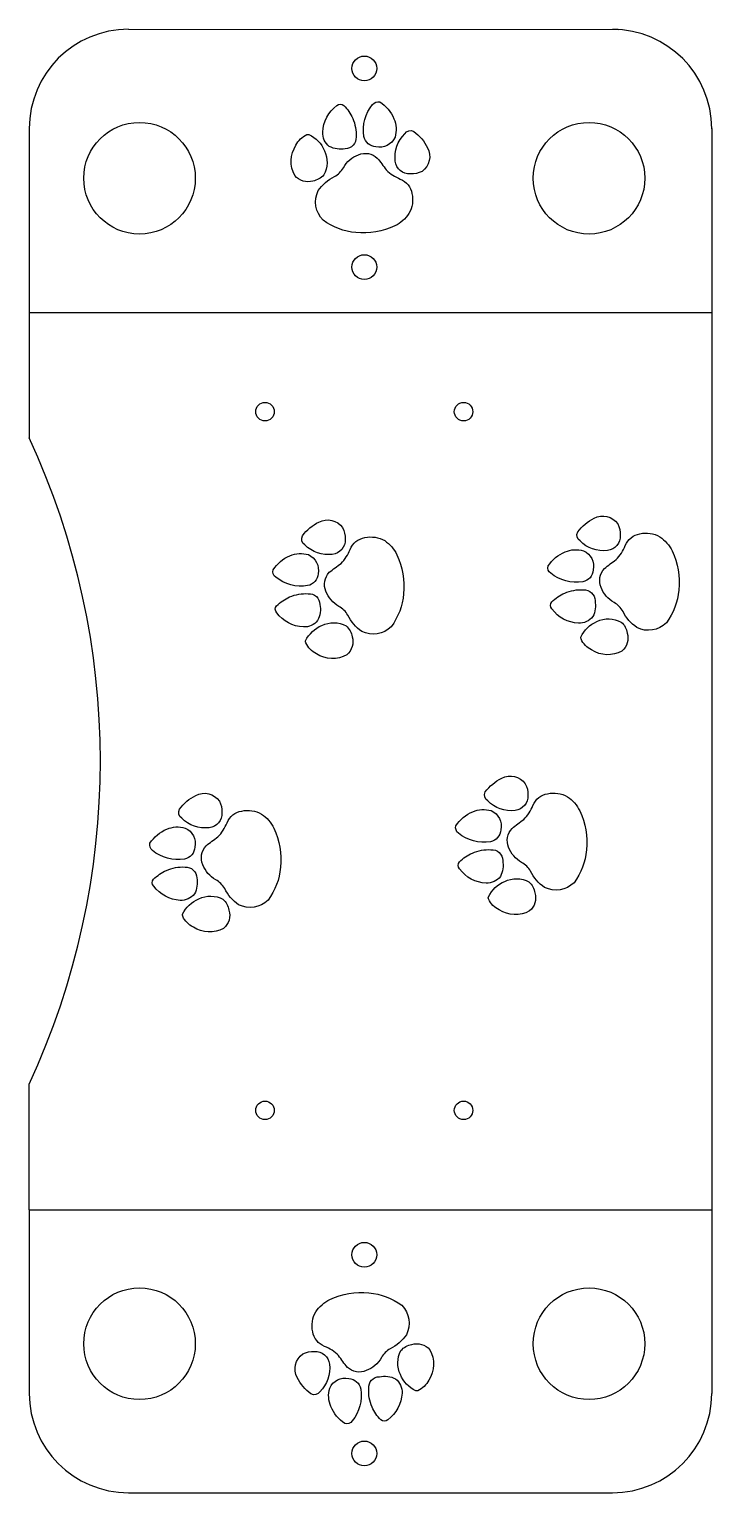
# Model space of a CAD drawing. Header units: inches. Extents: x 70.6 to 77.5, y 23.7 to 38.4.
import ezdxf

# ---------------------------------------------------------------- set-up
doc = ezdxf.new("R2010")
doc.units = ezdxf.units.IN
doc.header["$MEASUREMENT"] = 0
doc.layers.get('0').update_dxf_attribs({"lineweight": 25})

msp = doc.modelspace()

# ---------------------------------------------------------------- linework, layer by layer
for p, q in [((71.625, 38.402), (71.625, 38.402)), ((71.625, 38.402), (76.556, 38.4)), ((76.556, 38.4), (76.5, 38.4)), ((70.625, 37.402), (70.625, 37.402)), ((70.625, 37.402), (70.625, 35.552)), ((77.5, 37.4), (77.5, 37.402)), ((77.5, 37.402), (77.5, 24.67)), ((70.625, 35.552), (70.625, 34.288)), ((70.625, 26.519), (70.625, 27.784)), ((70.625, 26.519), (70.625, 24.67)), ((70.625, 24.67), (70.625, 24.67)), ((71.625, 23.67), (71.625, 23.67)), ((71.625, 23.67), (76.5, 23.67))]:
    msp.add_line(p, q)
at = {"color": 3, "true_color": 0x00ff00}
for p, q in [((70.625, 35.552), (77.5, 35.552)), ((70.625, 26.519), (77.5, 26.519))]:
    msp.add_line(p, q, dxfattribs=at)
for points in [[(73.808, 37.199, -0.16941), (73.647, 37.222, -0.244377), (73.581, 37.365, -0.231126), (73.724, 37.633, -0.406347), (73.795, 37.635, -0.089739), (73.883, 37.504, -0.120012), (73.917, 37.317, -0.429017)], [(74.117, 37.218, -0.347321), (73.997, 37.323, -0.217977), (74.084, 37.644, -0.333406), (74.156, 37.67, -0.150454), (74.299, 37.501, -0.172813), (74.31, 37.315, -0.357661)], [(73.3, 36.928, -0.277125), (73.312, 37.234, -0.177682), (73.422, 37.341, -0.166439), (73.442, 37.343, -0.182364), (73.598, 37.179, -0.238415), (73.593, 36.935, -0.166667), (73.482, 36.874, -0.296838)], [(74.409, 37.35, -0.389), (74.499, 37.374, -0.121225), (74.637, 37.209, -0.377678), (74.582, 36.971, -0.133816), (74.465, 36.945, -0.404138), (74.312, 37.074, -0.23333)], [(73.585, 36.48, -0.324074), (73.537, 36.777, -0.13294), (73.7, 36.918, 0.130607), (73.789, 37.008, -0.173248), (73.941, 37.139, -0.292547), (74.131, 37.105, -0.019665), (74.221, 36.986, 0.106266), (74.363, 36.894, -0.264089), (74.48, 36.747, -0.188074), (74.45, 36.546, -0.129599), (74.309, 36.423, -0.134717), (73.914, 36.355, -0.139374)], [(73.401, 33.212, -0.389), (73.378, 33.303, -0.121225), (73.543, 33.441, -0.377678), (73.781, 33.385, -0.133816), (73.807, 33.268, -0.404138), (73.678, 33.116, -0.23333)], [(76.173, 33.251, -0.389), (76.15, 33.342, -0.121225), (76.315, 33.48, -0.377678), (76.553, 33.424, -0.133816), (76.578, 33.307, -0.404138), (76.449, 33.155, -0.23333)], [(77.043, 32.427, -0.324074), (76.746, 32.379, -0.13294), (76.606, 32.542, 0.130607), (76.516, 32.631, -0.173248), (76.385, 32.783, -0.292547), (76.418, 32.973, -0.019665), (76.537, 33.063, 0.106266), (76.629, 33.205, -0.264089), (76.776, 33.323, -0.188074), (76.977, 33.293, -0.129599), (77.101, 33.151, -0.134717), (77.168, 32.757, -0.139374)], [(74.271, 32.388, -0.324074), (73.975, 32.341, -0.13294), (73.834, 32.504, 0.130607), (73.744, 32.592, -0.173248), (73.613, 32.744, -0.292547), (73.647, 32.935, -0.019665), (73.766, 33.024, 0.106266), (73.857, 33.166, -0.264089), (74.005, 33.284, -0.188074), (74.206, 33.254, -0.129599), (74.329, 33.112, -0.134717), (74.396, 32.718, -0.139374)], [(76.306, 32.959, -0.347321), (76.2, 32.84, -0.217977), (75.879, 32.926, -0.333406), (75.853, 32.999, -0.150454), (76.023, 33.141, -0.172813), (76.208, 33.152, -0.357661)], [(73.534, 32.921, -0.347321), (73.429, 32.801, -0.217977), (73.108, 32.887, -0.333406), (73.081, 32.96, -0.150454), (73.251, 33.102, -0.172813), (73.437, 33.113, -0.357661)], [(73.553, 32.612, -0.16941), (73.53, 32.45, -0.244377), (73.386, 32.385, -0.231126), (73.119, 32.528, -0.406347), (73.117, 32.598, -0.089739), (73.248, 32.687, -0.120012), (73.435, 32.72, -0.429017)], [(76.324, 32.65, -0.16941), (76.302, 32.489, -0.244377), (76.158, 32.423, -0.231126), (75.89, 32.567, -0.406347), (75.889, 32.637, -0.089739), (76.019, 32.726, -0.120012), (76.206, 32.759, -0.429017)], [(73.824, 32.104, -0.277125), (73.518, 32.115, -0.177682), (73.411, 32.225, -0.166439), (73.409, 32.245, -0.182364), (73.573, 32.401, -0.238415), (73.817, 32.396, -0.166667), (73.878, 32.286, -0.296838)], [(76.595, 32.142, -0.277125), (76.29, 32.154, -0.177682), (76.183, 32.264, -0.166439), (76.18, 32.284, -0.182364), (76.344, 32.44, -0.238415), (76.588, 32.435, -0.166667), (76.649, 32.324, -0.296838)], [(75.243, 30.635, -0.389), (75.219, 30.725, -0.121225), (75.384, 30.863, -0.377678), (75.622, 30.807, -0.133816), (75.648, 30.691, -0.404138), (75.519, 30.538, -0.23333)], [(72.161, 30.46, -0.389), (72.138, 30.551, -0.121225), (72.303, 30.689, -0.377678), (72.541, 30.633, -0.133816), (72.566, 30.516, -0.404138), (72.438, 30.364, -0.23333)], [(76.113, 29.811, -0.324074), (75.816, 29.763, -0.13294), (75.675, 29.926, 0.130607), (75.585, 30.015, -0.173248), (75.454, 30.167, -0.292547), (75.488, 30.357, -0.019665), (75.607, 30.447, 0.106266), (75.699, 30.589, -0.264089), (75.846, 30.706, -0.188074), (76.047, 30.676, -0.129599), (76.17, 30.535, -0.134717), (76.238, 30.14, -0.139374)], [(73.031, 29.636, -0.324074), (72.734, 29.589, -0.13294), (72.594, 29.752, 0.130607), (72.504, 29.84, -0.173248), (72.373, 29.992, -0.292547), (72.406, 30.182, -0.019665), (72.525, 30.272, 0.106266), (72.617, 30.414, -0.264089), (72.765, 30.532, -0.188074), (72.965, 30.502, -0.129599), (73.089, 30.36, -0.134717), (73.156, 29.966, -0.139374)], [(75.375, 30.343, -0.347321), (75.27, 30.223, -0.217977), (74.949, 30.31, -0.333406), (74.923, 30.382, -0.150454), (75.093, 30.525, -0.172813), (75.278, 30.536, -0.357661)], [(72.294, 30.169, -0.347321), (72.188, 30.049, -0.217977), (71.867, 30.135, -0.333406), (71.841, 30.208, -0.150454), (72.011, 30.35, -0.172813), (72.196, 30.361, -0.357661)], [(75.394, 30.034, -0.16941), (75.371, 29.873, -0.244377), (75.228, 29.807, -0.231126), (74.96, 29.95, -0.406347), (74.958, 30.021, -0.089739), (75.089, 30.109, -0.120012), (75.276, 30.143, -0.429017)], [(72.312, 29.859, -0.16941), (72.29, 29.698, -0.244377), (72.146, 29.633, -0.231126), (71.879, 29.776, -0.406347), (71.877, 29.846, -0.089739), (72.007, 29.935, -0.120012), (72.195, 29.968, -0.429017)], [(75.665, 29.526, -0.277125), (75.359, 29.537, -0.177682), (75.252, 29.647, -0.166439), (75.25, 29.668, -0.182364), (75.414, 29.824, -0.238415), (75.658, 29.819, -0.166667), (75.719, 29.708, -0.296838)], [(72.583, 29.351, -0.277125), (72.278, 29.363, -0.177682), (72.171, 29.473, -0.166439), (72.168, 29.493, -0.182364), (72.333, 29.649, -0.238415), (72.576, 29.644, -0.166667), (72.637, 29.534, -0.296838)], [(74.377, 25.557, -0.324074), (74.424, 25.261, -0.13294), (74.261, 25.12, 0.130607), (74.172, 25.03, -0.173248), (74.02, 24.899, -0.292547), (73.83, 24.932, -0.019665), (73.741, 25.051, 0.106266), (73.599, 25.143, -0.264089), (73.481, 25.291, -0.188074), (73.511, 25.491, -0.129599), (73.653, 25.615, -0.134717), (74.047, 25.682, -0.139374)], [(73.553, 24.687, -0.389), (73.462, 24.664, -0.121225), (73.324, 24.829, -0.377678), (73.38, 25.067, -0.133816), (73.497, 25.092, -0.404138), (73.649, 24.964, -0.23333)], [(74.661, 25.11, -0.277125), (74.65, 24.804, -0.177682), (74.54, 24.697, -0.166439), (74.519, 24.695, -0.182364), (74.364, 24.859, -0.238415), (74.369, 25.102, -0.166667), (74.479, 25.163, -0.296838)], [(73.844, 24.82, -0.347321), (73.964, 24.714, -0.217977), (73.878, 24.393, -0.333406), (73.805, 24.367, -0.150454), (73.663, 24.537, -0.172813), (73.652, 24.723, -0.357661)], [(74.153, 24.838, -0.16941), (74.315, 24.816, -0.244377), (74.38, 24.672, -0.231126), (74.237, 24.405, -0.406347), (74.166, 24.403, -0.089739), (74.078, 24.533, -0.120012), (74.045, 24.721, -0.429017)]]:
    msp.add_lwpolyline(points, format="xyb", close=True)
for centre, radius in [((74, 38.007), 0.125), ((71.736, 36.902), 0.562), ((76.264, 36.902), 0.562), ((74, 36.007), 0.125), ((73, 34.552), 0.0935), ((75, 34.552), 0.0935), ((73, 27.519), 0.0935), ((75, 27.519), 0.0935), ((74, 26.065), 0.125), ((71.736, 25.17), 0.562), ((76.264, 25.17), 0.562), ((74, 24.065), 0.125)]:
    msp.add_circle(centre, radius)
for centre, radius, start, end in [((71.625, 37.402), 1, 90, 180), ((76.5, 37.4), 1, 0, 89.9818), ((63.607, 31.036), 7.735, 335.1395, 24.8605), ((71.625, 24.67), 1, 180, 270), ((76.5, 24.67), 1, 270, 360)]:
    msp.add_arc(centre, radius, start, end)

doc.saveas('drawing.dxf')
